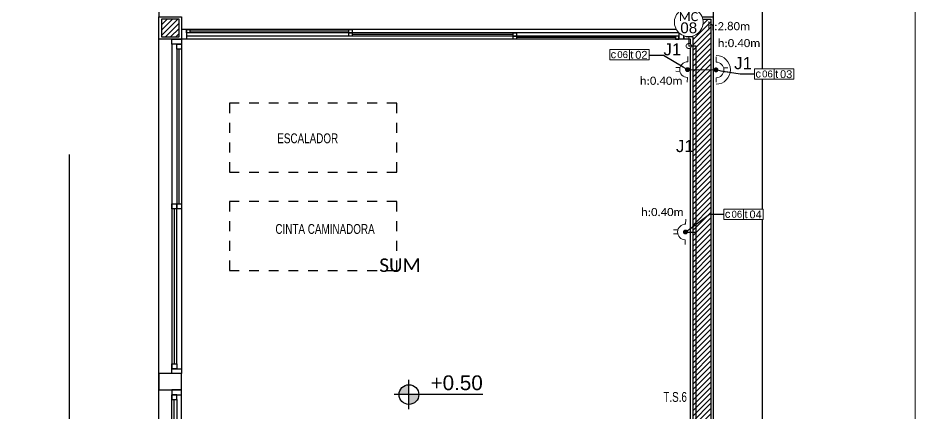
# Model space of a CAD drawing. Header units: millimetres. Extents: x 430 to 1353, y -204 to 152.
# Drawn here: x 659.62 to 668.73, y 19.01 to 23.03 of the extents above; entities that cross this region are included whole.
import ezdxf
from ezdxf import colors
from ezdxf.entities.mleader import LeaderData, LeaderLine
from ezdxf.enums import TextEntityAlignment as Align
from ezdxf.math import Vec2, Vec3

# ---------------------------------------------------------------- set-up
doc = ezdxf.new("R2010")
doc.units = ezdxf.units.MM
doc.linetypes.add('DASHED', pattern=[0.3, 0.17, -0.13])
doc.linetypes.add('HIDDENX3', pattern=[0.15, 0.1, -0.05])
doc.layers.get('0').update_dxf_attribs({"color": 250})
for name, color, linetype in [('AN - Designacion Nivel 1-50', 252, 'Continuous'), ('AR - Carpinteria', 252, 'Continuous'), ('AR - Ht', 252, 'Continuous'), ('AR - Proyeccion', 252, 'DASHED'), ('AR - Vista 05', 252, 'Continuous'), ('AR - Vista 1', 252, 'Continuous'), ('AR - Vista 4', 252, 'Continuous'), ('ER-AA', 252, 'HIDDENX3'), ('ND- ESPACIOS', 253, 'Continuous')]:
    doc.layers.add(name, color=color, linetype=linetype)
for name, color, linetype, lineweight in [('ND-Cotas', 252, 'Continuous', 9), ('ND-GLOBAL_Notas', 252, 'Continuous', 9), ('ND-TABLEROS', 1, 'Continuous', 9), ('ND-texto', 251, 'Continuous', 15), ('ND-TUE_Boca', 5, 'Continuous', 9), ('ND-TUG-C6', 92, 'Continuous', 30), ('ND-TUG_Boca', 160, 'Continuous', 9)]:
    doc.layers.add(name, color=color, linetype=linetype, lineweight=lineweight)
doc.styles.add('50-TXT', font='GOTHIC.TTF', dxfattribs={"width": 0.75, "height": 0.1})
doc.styles.add('Arial', font='arial.ttf')
doc.styles.add('IMPLANTACION', font='arial.ttf', dxfattribs={"height": 0.3})
doc.styles.add('MtXpl_Calibri', font='calibri.ttf')
doc.styles.get("Standard").update_dxf_attribs({"font": 'arial.ttf'})
doc.styles.add('Texto Simbolos 1 50', font='arial.ttf', dxfattribs={"height": 0.15})

# ---------------------------------------------------------------- blocks, each defined once
blk = doc.blocks.new('Toma_doble')
for p, q in [((-0.0208, 0.1066), (-0.0208, 0.1501)), ((0.0192, 0.1071), (0.0192, 0.1501)), ((-0.0794, 0.03), (-0.1322, 0.03)), ((0.0794, 0.03), (0.126, 0.03))]:
    blk.add_line(p, q)
blk.add_arc((0, 0.03), 0.0794, 360, 180)
blk = doc.blocks.new('_Dot')
at = {"color": 0, "linetype": 'ByBlock', "lineweight": -2}
blk.add_line((-0.5, 0), (-1, 0), dxfattribs=at)
at = {"color": 0, "linetype": 'ByBlock', "const_width": 0.5}
blk.add_lwpolyline([(-0.25, 0, 1), (0.25, 0, 1)], format="xyb", close=True, dxfattribs=at)
blk = doc.blocks.new('Motor_cortinero')
for points in [[(689.072, 30.448), (689.047, 30.446), (689.023, 30.442), (689, 30.434), (688.977, 30.424), (688.956, 30.41), (688.937, 30.395), (688.921, 30.377), (688.906, 30.357), (688.894, 30.335), (688.885, 30.312), (688.879, 30.288), (688.876, 30.264), (688.876, 30.239), (688.879, 30.215), (688.885, 30.191), (688.894, 30.168), (688.906, 30.146), (688.921, 30.126), (688.937, 30.108), (688.956, 30.093), (688.977, 30.079), (689, 30.069), (689.023, 30.061), (689.047, 30.057), (689.072, 30.055), (689.097, 30.057), (689.121, 30.061), (689.144, 30.069), (689.167, 30.079), (689.187, 30.093), (689.206, 30.108), (689.223, 30.126), (689.238, 30.146), (689.25, 30.168), (689.259, 30.191), (689.265, 30.215), (689.268, 30.239), (689.268, 30.264), (689.265, 30.288), (689.259, 30.312), (689.25, 30.335), (689.238, 30.357), (689.223, 30.377), (689.206, 30.395), (689.187, 30.41), (689.167, 30.424), (689.144, 30.434), (689.121, 30.442), (689.097, 30.446)], [(689.072, 29.962), (689.063, 29.961), (689.055, 29.958), (689.048, 29.953), (689.042, 29.947), (689.038, 29.939), (689.036, 29.931), (689.036, 29.922), (689.038, 29.914), (689.042, 29.906), (689.048, 29.899), (689.055, 29.895), (689.063, 29.891), (689.072, 29.89), (689.081, 29.891), (689.089, 29.895), (689.096, 29.899), (689.101, 29.906), (689.105, 29.914), (689.108, 29.922), (689.108, 29.931), (689.105, 29.939), (689.101, 29.947), (689.096, 29.953), (689.089, 29.958), (689.081, 29.961)]]:
    blk.add_wipeout(points)
h = blk.add_hatch()
h.set_pattern_fill('ANGLE', color=256)
h.set_pattern_definition([(0, (0, -0.042), (0, 6.985), [5.08, -1.905]), (90, (0, -0.042), (-6.985, 4e-16), [5.08, -1.905])])
h.paths.add_polyline_path([(689.036, 29.926, 1), (689.108, 29.926, 1)])
blk.add_line((689.072, 30.055), (689.072, 29.926))
for points in [[(689.072, 30.448), (689.047, 30.446), (689.023, 30.442), (689, 30.434), (688.977, 30.424), (688.956, 30.41), (688.937, 30.395), (688.921, 30.377), (688.906, 30.357), (688.894, 30.335), (688.885, 30.312), (688.879, 30.288), (688.876, 30.264), (688.876, 30.239), (688.879, 30.215), (688.885, 30.191), (688.894, 30.168), (688.906, 30.146), (688.921, 30.126), (688.937, 30.108), (688.956, 30.093), (688.977, 30.079), (689, 30.069), (689.023, 30.061), (689.047, 30.057), (689.072, 30.055), (689.097, 30.057), (689.121, 30.061), (689.144, 30.069), (689.167, 30.079), (689.187, 30.093), (689.206, 30.108), (689.223, 30.126), (689.238, 30.146), (689.25, 30.168), (689.259, 30.191), (689.265, 30.215), (689.268, 30.239), (689.268, 30.264), (689.265, 30.288), (689.259, 30.312), (689.25, 30.335), (689.238, 30.357), (689.223, 30.377), (689.206, 30.395), (689.187, 30.41), (689.167, 30.424), (689.144, 30.434), (689.121, 30.442), (689.097, 30.446)], [(689.072, 29.962), (689.063, 29.961), (689.055, 29.958), (689.048, 29.953), (689.042, 29.947), (689.038, 29.939), (689.036, 29.931), (689.036, 29.922), (689.038, 29.914), (689.042, 29.906), (689.048, 29.899), (689.055, 29.895), (689.063, 29.891), (689.072, 29.89), (689.081, 29.891), (689.089, 29.895), (689.096, 29.899), (689.101, 29.906), (689.105, 29.914), (689.108, 29.922), (689.108, 29.931), (689.105, 29.939), (689.101, 29.947), (689.096, 29.953), (689.089, 29.958), (689.081, 29.961)]]:
    blk.add_lwpolyline(points, close=True)
at = {"style": 'MtXpl_Calibri'}
blk.add_text('MC', height=0.1226, rotation=0.0046, dxfattribs=at).set_placement((688.935, 30.266))
blk = doc.blocks.new('Motor cortinero numerado')
at = {"xscale": 0.744428715064112, "yscale": 0.744428715064112, "zscale": 0.744428715064112}
blk.add_blockref('Motor_cortinero', (-512.9649, -22.278), dxfattribs=at)
at = {"style": 'IMPLANTACION'}
blk.add_attdef('NU', text='', height=0.11, dxfattribs=at).set_placement((0, 0.1852), align=Align.MIDDLE)
blk = doc.blocks.new('Nomenclatura toma 10 A')
at = {"lineweight": 9}
blk.add_lwpolyline([(0, 0.0522), (0.3993, 0.0522), (0.3993, -0.0522), (0, -0.0522)], close=True, dxfattribs=at)
blk.add_wipeout([(0, 0.0522), (0.3993, 0.0522), (0.3993, -0.0522), (0, -0.0522)], dxfattribs=at)
for p, q in [((0, -0.0522), (0, 0.0522)), ((0, 0.0522), (0.3993, 0.0522)), ((0.1996, 0.0522), (0.1996, -0.0522)), ((0.1996, 0.0522), (0.1996, -0.0522)), ((0.3993, 0.0522), (0.3993, -0.0522)), ((0, -0.0522), (0.3993, -0.0522)), ((0, -0.0522), (0.3993, -0.0522))]:
    blk.add_line(p, q, dxfattribs=at)
at = {"lineweight": 9, "style": 'IMPLANTACION'}
for s, p in [('c', (0.0097, -0.0373)), ('t', (0.2092, -0.0399))]:
    blk.add_text(s, height=0.08, dxfattribs=at).set_placement(p)
for p, height in [((0.0769, -0.0353), 0.07), ((0.2594, -0.0426), 0.08)]:
    blk.add_attdef('00', p, '', height=height, dxfattribs=at)
blk = doc.blocks.new('Designacion Nivel Planta 1 50')
h = blk.add_hatch(color=256)
h.dxf.hatch_style = 1
h.paths.add_polyline_path([(0, 0.1, 0.414214), (-0.1, 0), (0, 0)])
h.paths.add_polyline_path([(0.1, 0), (0, 0), (0, -0.1, 0.414214)])
for p, q in [((0, -0.15), (0, 0.15)), ((0.75, 0), (-0.15, 0))]:
    blk.add_line(p, q)
blk.add_circle((0, 0), 0.1)
at = {"style": 'Texto Simbolos 1 50'}
blk.add_attdef('NIVEL', text='', height=0.15, dxfattribs=at).set_placement((0.75, 0), align=Align.BOTTOM_RIGHT)
blk = doc.blocks.new('*U493')
at = {"color": 8}
for p, q in [((1.675, 0.025), (0.1, 0.025)), ((1.725, 0.075), (3.3, 0.075))]:
    blk.add_line(p, q, dxfattribs=at)
at = {"layer": 'AR - Carpinteria'}
for p, q in [((0.05, 0.1), (3.35, 0.1)), ((0.05, 0), (3.35, 0)), ((0.1, 0.05), (1.675, 0.05)), ((3.3, 0.05), (1.725, 0.05))]:
    blk.add_line(p, q, dxfattribs=at)
for points in [[(0, 0), (0.05, 0), (0.05, 0.1), (0, 0.1)], [(1.725, 0.1), (1.675, 0.1), (1.675, 0.05), (1.725, 0.05)], [(3.35, 0.1), (3.3, 0.1), (3.3, 0.05), (3.35, 0.05)], [(3.35, 0), (3.4, 0), (3.4, 0.1), (3.35, 0.1)], [(0.05, 0), (0.1, 0), (0.1, 0.05), (0.05, 0.05)], [(1.675, 0), (1.725, 0), (1.725, 0.05), (1.675, 0.05)]]:
    blk.add_lwpolyline(points, close=True, dxfattribs=at)
blk = doc.blocks.new('*U495')
for p, q in [((0, 0.1), (5.1, 0.1)), ((0, 0.1), (0, 0)), ((0.05, 0.1), (0.05, 0)), ((5.05, 0.1), (5.05, 0)), ((5.1, 0.1), (5.1, 0)), ((0, 0), (5.1, 0)), ((0.05, 0.0667), (5.05, 0.0667)), ((0.05, 0.0333), (5.05, 0.0333))]:
    blk.add_line(p, q)
at = {"color": 8}
for p, q in [((0.0833, 0.0167), (1.7, 0.0167)), ((1.7333, 0.05), (3.3667, 0.05)), ((3.4, 0.0833), (5.0167, 0.0833))]:
    blk.add_line(p, q, dxfattribs=at)
for points in [[(3.3667, 0.0667), (3.4, 0.0667), (3.4, 0.1), (3.3667, 0.1)], [(5.0167, 0.0667), (5.05, 0.0667), (5.05, 0.1), (5.0167, 0.1)], [(0.0833, 0), (0.05, 0), (0.05, 0.0333), (0.0833, 0.0333)], [(1.7, 0.0333), (1.7333, 0.0333), (1.7333, 0.0667), (1.7, 0.0667)], [(1.7, 0), (1.7333, 0), (1.7333, 0.0333), (1.7, 0.0333)], [(3.3667, 0.0333), (3.4, 0.0333), (3.4, 0.0667), (3.3667, 0.0667)]]:
    blk.add_lwpolyline(points, close=True)
blk = doc.blocks.new('PLANTA BAJA')
at = {"layer": 'AR - Ht', "true_color": 0x383838, "transparency": 33554610}
h = blk.add_hatch(dxfattribs=at)
h.set_pattern_fill('ANSI31', color=250, scale=0.012)
h.set_pattern_definition([(45, (-605.2518, -51.777135), (-0.0269407684, 0.0269407684), [])])
h.paths.add_polyline_path([(23.605, 24.735), (23.425, 24.735), (23.425, 24.69), (22.52, 24.69), (22.52, 24.6304), (22.7591, 24.6304), (22.7591, 24.5804), (22.52, 24.5804), (22.52, 24.52), (23.425, 24.52), (23.425, 24.45), (23.605, 24.45)])
h.paths.add_polyline_path([(18.205, 30.805), (18.025, 30.805), (18.025, 30.625), (18.205, 30.625)])
h.paths.add_polyline_path([(0.205, 16.225), (1.215, 16.225), (1.215, 16.405), (0.025, 16.405), (0.025, 10.52), (0.205, 10.52), (0.205, 11.8904), (0.205, 13.0025), (1.1975, 13.0025), (1.1975, 13.0679), (0.5175, 13.0679), (0.5175, 13.1179), (1.1975, 13.1179), (1.1975, 13.1825), (0.205, 13.1825), (0.205, 14.9569), (0.82, 14.9569), (0.82, 15.0769), (0.205, 15.0769)])
h.paths.add_polyline_path([(4.45, 16.405), (2.165, 16.405), (2.165, 16.225), (3.625, 16.225), (3.625, 13.1825), (2.6375, 13.1825), (2.6375, 13.1179), (3.3175, 13.1179), (3.3175, 13.0679), (2.6375, 13.0679), (2.6375, 13.0025), (3.625, 13.0025), (3.625, 12.015), (3.805, 12.015), (3.805, 16.225), (4.45, 16.225)])
h.paths.add_polyline_path([(7.455, 16.405), (5.5, 16.405), (5.5, 16.225), (7.455, 16.225)])
h.paths.add_polyline_path([(7.34, 11.005), (3.805, 11.005), (3.805, 11.075), (3.625, 11.075), (3.625, 10.825), (4.155, 10.825), (4.155, 8.47), (3.625, 8.47), (3.625, 8.35), (4.275, 8.35), (4.275, 10.825), (7.22, 10.825), (7.22, 7.405), (7.225, 7.405), (7.225, 0.025), (7.405, 0.025), (7.405, 7.225), (7.475, 7.225), (7.475, 7.405), (7.34, 7.405)])
h.paths.add_polyline_path([(3.805, 7.405), (2.615, 7.405), (2.615, 7.8154), (2.495, 7.8154), (2.495, 7.405), (0.205, 7.405), (0.205, 7.96), (0.025, 7.96), (0.025, 0.025), (0.205, 0.025), (0.205, 7.225), (3.805, 7.225)])
h.paths.add_polyline_path([(11.69, 7.405), (9.89, 7.405), (9.725, 7.405), (9.725, 7.225), (11.69, 7.225)])
h.paths.add_polyline_path([(14.62, 11.005), (10.81, 11.005), (10.81, 10.825), (14.62, 10.825)])
h.paths.add_polyline_path([(18.225, 11.005), (15.875, 11.005), (15.875, 10.825), (18.055, 10.825), (18.055, 9.505), (17.475, 9.505), (17.475, 9.175), (17.215, 9.175), (17.215, 9.055), (18.055, 9.055), (18.055, 7.405), (17.47, 7.405), (17.47, 7.225), (18.035, 7.225), (18.195, 7.225), (18.22, 7.225), (18.22, 7.405), (18.175, 7.405), (18.175, 10.825), (18.225, 10.825)])
h.paths.add_polyline_path([(18.055, 9.425), (18.055, 9.175), (17.555, 9.175), (17.555, 9.425)], flags=16)
h.paths.add_polyline_path([(16.42, 7.405), (16.375, 7.405), (16.375, 9.95), (16.255, 9.95), (16.255, 7.405), (13.74, 7.405), (13.74, 7.225), (14.29, 7.225), (14.29, 5.415), (14.74, 5.415), (14.74, 7.225), (16.395, 7.225), (16.42, 7.2251)])
h.paths.add_polyline_path([(23.605, 16.405), (21.57, 16.405), (21.57, 16.225), (23.425, 16.225), (23.425, 11.685), (19.375, 11.685), (19.375, 12.365), (19.255, 12.365), (19.17, 12.365), (19.17, 12.245), (19.255, 12.245), (19.255, 11.005), (19.165, 11.005), (19.165, 10.825), (19.375, 10.825), (19.375, 11.565), (23.425, 11.565), (23.425, 7.405), (21.57, 7.405), (21.57, 7.225), (23.605, 7.225)])
h.paths.add_polyline_path([(18.22, 16.405), (17.91, 16.405), (17.91, 16.225), (18.055, 16.225), (18.055, 12.25), (18.22, 12.25), (18.22, 12.36), (18.175, 12.36), (18.175, 16.225), (18.22, 16.225)])
h.paths.add_polyline_path([(21.77, 23.57), (20.7625, 23.57), (20.7625, 23.535), (21.3625, 23.535), (21.3625, 23.435), (20.7625, 23.435), (20.7625, 23.4), (21.66, 23.4), (21.66, 23.165), (21.77, 23.165)])
h.paths.add_polyline_path([(18.9175, 23.535), (19.5125, 23.535), (19.5125, 23.57), (18.215, 23.57), (18.215, 23.615), (18.025, 23.615), (18.025, 19.825), (18.23, 19.825), (18.255, 19.825), (18.255, 20.005), (18.205, 20.005), (18.205, 23.4), (19.5125, 23.4), (19.5125, 23.435), (18.9175, 23.435)])
h.paths.add_polyline_path([(23.605, 30.805), (23.355, 30.805), (23.355, 30.625), (23.425, 30.625), (23.425, 26.15), (21.66, 26.15), (21.66, 24.52), (21.77, 24.52), (21.77, 26.04), (23.425, 26.04), (23.425, 25.785), (23.605, 25.785)])
h.paths.add_polyline_path([(3.825, 20.005), (2.3749, 20.005), (2.3749, 20.055), (2.265, 20.055), (2.265, 20.005), (0.205, 20.005), (0.205, 20.055), (0.025, 20.055), (0.025, 19.825), (3.825, 19.825)])
h.paths.add_polyline_path([(5.605, 23.61), (5.425, 23.61), (5.425, 20.005), (5.375, 20.005), (5.375, 19.825), (5.4, 19.825), (5.605, 19.825)])
h.paths.add_polyline_path([(5.605, 30.805), (5.425, 30.805), (5.425, 30.625), (5.605, 30.625)])
h.paths.add_polyline_path([(0.21, 21.41), (0.21, 21.66), (0.36, 21.66), (0.36, 21.41)], flags=16)
h.paths.add_polyline_path([(0.435, 21.66), (2.2649, 21.66), (2.2649, 20.905), (2.3749, 20.905), (2.3749, 21.66), (4.055, 21.66), (4.055, 20.96), (4.165, 20.96), (4.165, 21.635), (4.165, 22.685), (4.015, 22.685), (4.015, 21.77), (1.965, 21.77), (1.965, 22.685), (1.815, 22.685), (1.815, 21.77), (0.42, 21.77), (0.205, 21.77), (0.205, 30.625), (0.275, 30.625), (0.275, 30.805), (0.23, 30.805), (0.025, 30.805), (0.025, 21.085), (0.205, 21.085), (0.205, 21.335), (0.435, 21.335)])
h.paths.add_polyline_path([(1.995, 8.7404), (1.995, 9.055), (2.445, 9.055), (2.445, 8.7404)], flags=16)
h.paths.add_polyline_path([(2.615, 9.035), (2.615, 9.175), (0.205, 9.175), (0.205, 9.47), (0.025, 9.47), (0.025, 9.035), (0.025, 9.01), (0.205, 9.01), (0.205, 9.055), (1.915, 9.055), (1.915, 8.6604), (2.615, 8.6604)])
h.paths.add_polyline_path([(23.425, 21.935), (23.17, 21.935), (23.17, 22.09), (23.425, 22.09)], flags=16)
h.paths.add_polyline_path([(23.605, 23.4), (23.425, 23.4), (23.425, 23.335), (22.62, 23.335), (22.62, 23.2754), (22.8591, 23.2754), (22.8591, 23.2254), (22.62, 23.2254), (22.62, 23.165), (23.425, 23.165), (23.425, 22.165), (23.095, 22.165), (23.095, 21.935), (21.795, 21.935), (21.66, 21.935), (21.66, 21.865), (21.795, 21.865), (23.425, 21.865), (23.425, 20.005), (21.77, 20.005), (21.77, 21.115), (21.66, 21.115), (21.66, 20.005), (21.605, 20.005), (21.605, 19.825), (21.64, 19.825), (23.605, 19.825)])
at = {"layer": 'AR - Carpinteria'}
blk.add_line((18, 23.635), (18, 30.6), dxfattribs=at)
blk.add_lwpolyline([(18.23, 27.2), (18, 27.2), (18, 27.035), (18.23, 27.035)], close=True, dxfattribs=at)
at = {"layer": 'AR - Proyeccion', "ltscale": 20}
blk.add_lwpolyline([(0, 30.83), (0, 31.74), (6.52, 31.74), (6.52, 20.03), (17.09, 20.03), (17.09, 31.74), (23.63, 31.74), (23.63, 30.83)], dxfattribs=at)
at = {"layer": 'AR - Vista 05'}
blk.add_lwpolyline([(18, 30.6), (18, 30.83), (18.23, 30.83), (18.23, 30.6)], close=True, dxfattribs=at)
blk.add_lwpolyline([(23.4, 25.76), (23.4, 26.015), (21.795, 26.015), (21.795, 24.495), (21.635, 24.495), (21.635, 26.175), (23.4, 26.175), (23.4, 30.6), (23.33, 30.6), (23.33, 30.83), (23.63, 30.83), (23.63, 25.76)], dxfattribs=at)
at = {"layer": 'AR - Vista 1'}
blk.add_lwpolyline([(18.23, 19.3), (24.13, 19.3), (24.13, 30.83), (24.13, 31.33), (18, 31.33), (18, 30.83)], dxfattribs=at)
at = {"layer": 'AR - Vista 4'}
for points in [[(18.205, 30.625), (18.205, 30.805), (18.025, 30.805), (18.025, 30.625)], [(23.605, 25.785), (23.425, 25.785), (23.425, 26.04), (21.77, 26.04), (21.77, 24.52), (21.66, 24.52), (21.66, 26.15), (23.425, 26.15), (23.425, 30.625), (23.355, 30.625), (23.355, 30.805), (23.605, 30.805)]]:
    blk.add_lwpolyline(points, close=True, dxfattribs=at)
at = {"layer": 'AR - Carpinteria', "xscale": -1}
blk.add_blockref('*U495', (23.33, 30.6), dxfattribs=at)
at = {"layer": 'AR - Carpinteria', "xscale": -1.000000000000024, "rotation": 90}
blk.add_blockref('*U493', (18.23, 30.6), dxfattribs=at)
at = {"layer": 'AR - Carpinteria', "rotation": 90}
blk.add_blockref('*U493', (18.23, 23.635), dxfattribs=at)

msp = doc.modelspace()

# ---------------------------------------------------------------- linework, layer by layer
at = {"layer": 'ER-AA'}
for points in [[(661.7642, 21.462), (663.4642, 21.462), (663.4642, 22.162), (661.7642, 22.162), (661.7642, 21.462)], [(661.7642, 20.462), (663.4642, 20.462), (663.4642, 21.162), (661.7642, 21.162), (661.7642, 20.462)]]:
    msp.add_lwpolyline(points, dxfattribs=at)
at = {"layer": 'ND-GLOBAL_Notas'}
msp.add_lwpolyline([(641.0647, 31.5577), (668.7291, 31.5577), (668.7291, -9.7575), (641.0647, -9.7575)], close=True, dxfattribs=at)
at = {"layer": 'ND-TUE_Boca'}
msp.add_arc((666.7074, 22.5012), 0.1462, 270.38225, 89.59245, dxfattribs=at)
at = {"layer": 'ND-TUG-C6'}
for p, q in [((666.4181, 22.5035), (666.7074, 22.5012)), ((666.3969, 20.8521), (666.5022, 20.8521))]:
    msp.add_line(p, q, dxfattribs=at)

# ---------------------------------------------------------------- block references
at = {"layer": 'AN - Designacion Nivel 1-50'}
msp.add_blockref('Designacion Nivel Planta 1 50', (663.5885, 19.1989), dxfattribs=at).add_auto_attribs({'NIVEL': '+0.50'})
at = {"layer": 'AR - Vista 05'}
msp.add_blockref('PLANTA BAJA', (643.0495, -7.788), dxfattribs=at)
at = {"layer": 'ND-TUG_Boca', "xscale": -1, "rotation": 88.98702110871453}
for p in [(666.4481, 22.5029), (666.4269, 20.8516)]:
    msp.add_blockref('Toma_doble', p, dxfattribs=at)
at = {"layer": 'ND-TUG_Boca', "rotation": 270}
msp.add_blockref('Toma_doble', (666.6774, 22.5012), dxfattribs=at)

# ---------------------------------------------------------------- texts
at = {"layer": 'ER-AA', "style": '50-TXT', "width": 0.75}
for s, p in [('ESCALADOR', (662.251, 21.7552)), ('CINTA CAMINADORA', (662.2319, 20.833))]:
    msp.add_text(s, height=0.1, dxfattribs=at).set_placement(p)
at = {"layer": 'ND- ESPACIOS', "insert": (663.2875, 20.5833), "char_height": 0.15, "attachment_point": 1, "rotation": 0.00461}
msp.add_mtext_dynamic_manual_height_columns('{\\fCalibri|b0|i0|c0|p34;\\H0.91667x;SUM}', width=1.191821, gutter_width=10.1758, heights=[0.3575], dxfattribs=at)
at = {"layer": 'ND-Cotas', "char_height": 0.09, "attachment_point": 1, "rotation": 0.00461}
for s, insert in [('{\\fCalibri|b0|i0|c0|p34;\\H0.91667x;h:2.80m}', (666.6211, 22.9867)), ('{\\fCalibri|b0|i0|c0|p34;\\H0.91667x;h:0.40m}', (666.725, 22.8151)), ('{\\fCalibri|b0|i0|c0|p34;\\H0.91667x;h:0.40m}', (665.9339, 22.4319)), ('{\\fCalibri|b0|i0|c0|p34;\\H0.91667x;h:0.40m}', (665.9459, 21.0966))]:
    msp.add_mtext_dynamic_manual_height_columns(s, width=0.67411, gutter_width=10.291, heights=[0.1264], dxfattribs=dict(at, insert=insert))
at = {"layer": 'ND-TABLEROS', "style": '50-TXT', "width": 0.75}
msp.add_text('T.S.6 ', height=0.1, dxfattribs=at).set_placement((666.1721, 19.1249, 0))
at = {"layer": 'ND-texto', "style": 'Arial'}
msp.add_text('J1', height=0.12266, dxfattribs=at).set_placement((666.3005, 21.665))

# ---------------------------------------------------------------- leaders
at = {"layer": 'ND-TUG-C6', "lineweight": 9}
ml = msp.add_multileader_mtext('Standard', dxfattribs=at)
ml.set_content('')
ml.set_leader_properties(color=256, linetype='ByLayer', lineweight=-1)
ml.set_arrow_properties(name='DOT')
ml.build(insert=Vec2(0, 0))
ml.multileader.update_dxf_attribs({"dogleg_length": 0.1458, "arrow_head_size": 0.05})
ctx = ml.context
ctx.base_point, ctx.char_height, ctx.arrow_head_size, ctx.landing_gap_size, ctx.plane_origin = Vec3(666.0277, 22.6465), 0.25, 0.05, 0.09, Vec3(667.7712, 22.6833)
ctx.attachment_type = 1
notes = []
notes.append((ctx, [(0, (1, 1, 0), (666.1736, 22.6465), (-1, 0), 0.1458, [(0, [(666.4181, 22.5035)], 0, [])])]))
ctx.mtext, ml.multileader.dxf.content_type = None, 0
ml = msp.add_multileader_mtext('Standard', dxfattribs=at)
ml.set_content('')
ml.set_leader_properties(color=256, linetype='ByLayer', lineweight=-1)
ml.set_arrow_properties(name='DOT')
ml.build(insert=Vec2(0, 0))
ml.multileader.update_dxf_attribs({"dogleg_length": 0.1458, "arrow_head_size": 0.05})
ctx = ml.context
ctx.base_point, ctx.char_height, ctx.arrow_head_size, ctx.landing_gap_size, ctx.plane_origin = Vec3(667.0986, 22.4599), 0.25, 0.05, 0.09, Vec3(668.0606, 22.6811)
ctx.attachment_type = 1
notes.append((ctx, [(1, (1, 1, 0), (666.9527, 22.4599), (1, 0), 0.1458, [(0, [(666.7074, 22.5012)], 0, [])])]))
ctx.mtext, ml.multileader.dxf.content_type = None, 0
ml = msp.add_multileader_mtext('Standard', dxfattribs=at)
ml.set_content('')
ml.set_leader_properties(color=256, linetype='ByLayer', lineweight=-1)
ml.set_arrow_properties(name='DOT')
ml.build(insert=Vec2(0, 0))
ml.multileader.update_dxf_attribs({"dogleg_length": 0.1458, "arrow_head_size": 0.05})
ctx = ml.context
ctx.base_point, ctx.char_height, ctx.arrow_head_size, ctx.landing_gap_size, ctx.plane_origin = Vec3(666.788, 21.0332), 0.25, 0.05, 0.09, Vec3(667.75, 21.032)
ctx.attachment_type = 1
notes.append((ctx, [(1, (1, 1, 0), (666.6422, 21.0332), (1, 0), 0.1458, [(0, [(666.3969, 20.8521)], 0, [])])]))
ctx.mtext, ml.multileader.dxf.content_type = None, 0
for ctx, leaders in notes:
    for number, flags, end, landing, length, lines in leaders:
        leader = LeaderData()
        leader.index, (leader.has_last_leader_line, leader.has_dogleg_vector, leader.attachment_direction) = number, flags
        leader.last_leader_point, leader.dogleg_vector, leader.dogleg_length = Vec3(end), Vec3(landing), length
        for number, points, colour, breaks in lines:
            line = LeaderLine()
            line.index, line.vertices, line.color, line.breaks = number, Vec3.list(points), colors.encode_raw_color(colour), breaks
            leader.lines.append(line)
        ctx.leaders.append(leader)

# ---------------------------------------------------------------- next in the draw order: block references
at = {"layer": 'ND-TUG-C6'}
ref = msp.add_blockref('Nomenclatura toma 10 A', (665.6275, 22.6567), dxfattribs=at)
ref.add_attrib('00', '06', (665.7044, 22.6214), dxfattribs={"layer": '0', "lineweight": 9, "height": 0.07, "style": 'IMPLANTACION'})
ref.add_attrib('00', '02', (665.8869, 22.6141), dxfattribs={"layer": '0', "lineweight": 9, "height": 0.08, "style": 'IMPLANTACION'})
ref = msp.add_blockref('Nomenclatura toma 10 A', (667.0986, 22.4599), dxfattribs=at)
ref.add_attrib('00', '06', (667.1755, 22.4246), dxfattribs={"layer": '0', "lineweight": 9, "height": 0.07, "style": 'IMPLANTACION'})
ref.add_attrib('00', '03', (667.3579, 22.4173), dxfattribs={"layer": '0', "lineweight": 9, "height": 0.08, "style": 'IMPLANTACION'})
ref = msp.add_blockref('Nomenclatura toma 10 A', (666.788, 21.0332), dxfattribs=at)
ref.add_attrib('00', '06', (666.8649, 20.9979), dxfattribs={"layer": '0', "lineweight": 9, "height": 0.07, "style": 'IMPLANTACION'})
ref.add_attrib('00', '04', (667.0474, 20.9906), dxfattribs={"layer": '0', "lineweight": 9, "height": 0.08, "style": 'IMPLANTACION'})
at = {"layer": 'ND-TUG_Boca'}
msp.add_blockref('Motor cortinero numerado', (666.4306, 22.744), dxfattribs=at).add_auto_attribs({'NU': '08'})

# ---------------------------------------------------------------- next in the draw order: linework, layer by layer
at = {"layer": 'ND-TUG-C6'}
msp.add_lwpolyline([(666.4306, 22.744), (666.5022, 22.744), (666.5022, 18.8888), (666.3759, 18.8888)], dxfattribs=at)

# ---------------------------------------------------------------- next in the draw order: texts
at = {"layer": 'ND-texto', "style": 'Arial'}
for p in [(666.1736, 22.6486), (666.8917, 22.5082)]:
    msp.add_text('J1', height=0.12266, dxfattribs=at).set_placement(p)

doc.saveas('drawing.dxf')
